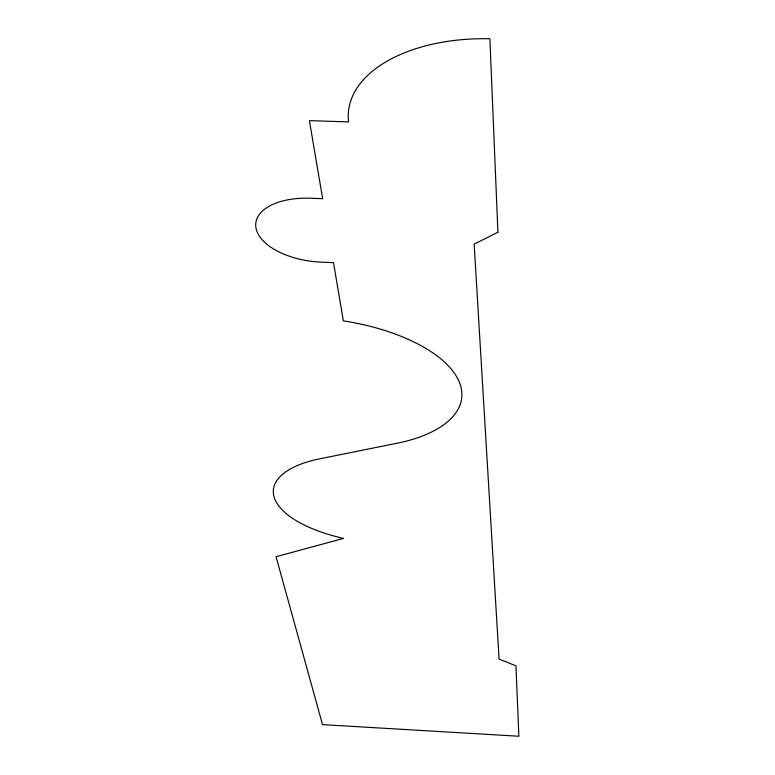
<?xml version="1.0" encoding="UTF-8"?>
<svg xmlns="http://www.w3.org/2000/svg" width="775" height="775" viewBox="0 0 775 775"><rect width="100%" height="100%" fill="white"/><g stroke="black" fill="none" stroke-linecap="round" stroke-linejoin="round"><path stroke-width="1.16" d="M497.918 232.248L474.155 244.125L499.071 659.05L515.947 665.87L518.872 736.25L322.526 724.615L276.055 556.731L343.577 538.402A105.739 43.691 5.4 0 1 274.185 497.298A105.739 43.691 5.4 0 1 319.203 458.936L400.927 442.438A139.8 63.879 6.3 0 0 458.422 380.079A139.8 63.879 6.3 0 0 343.364 320.85L333.492 262.647L321.732 262.183A60.789 31.446 6.8 0 1 255.973 227.937A60.789 31.446 6.8 0 1 310.31 198.235L322.652 198.691L309.409 120.619L348.614 121.917A148.132 83.826 3.9 0 1 489.877 38.75L497.918 232.248"/></g></svg>
